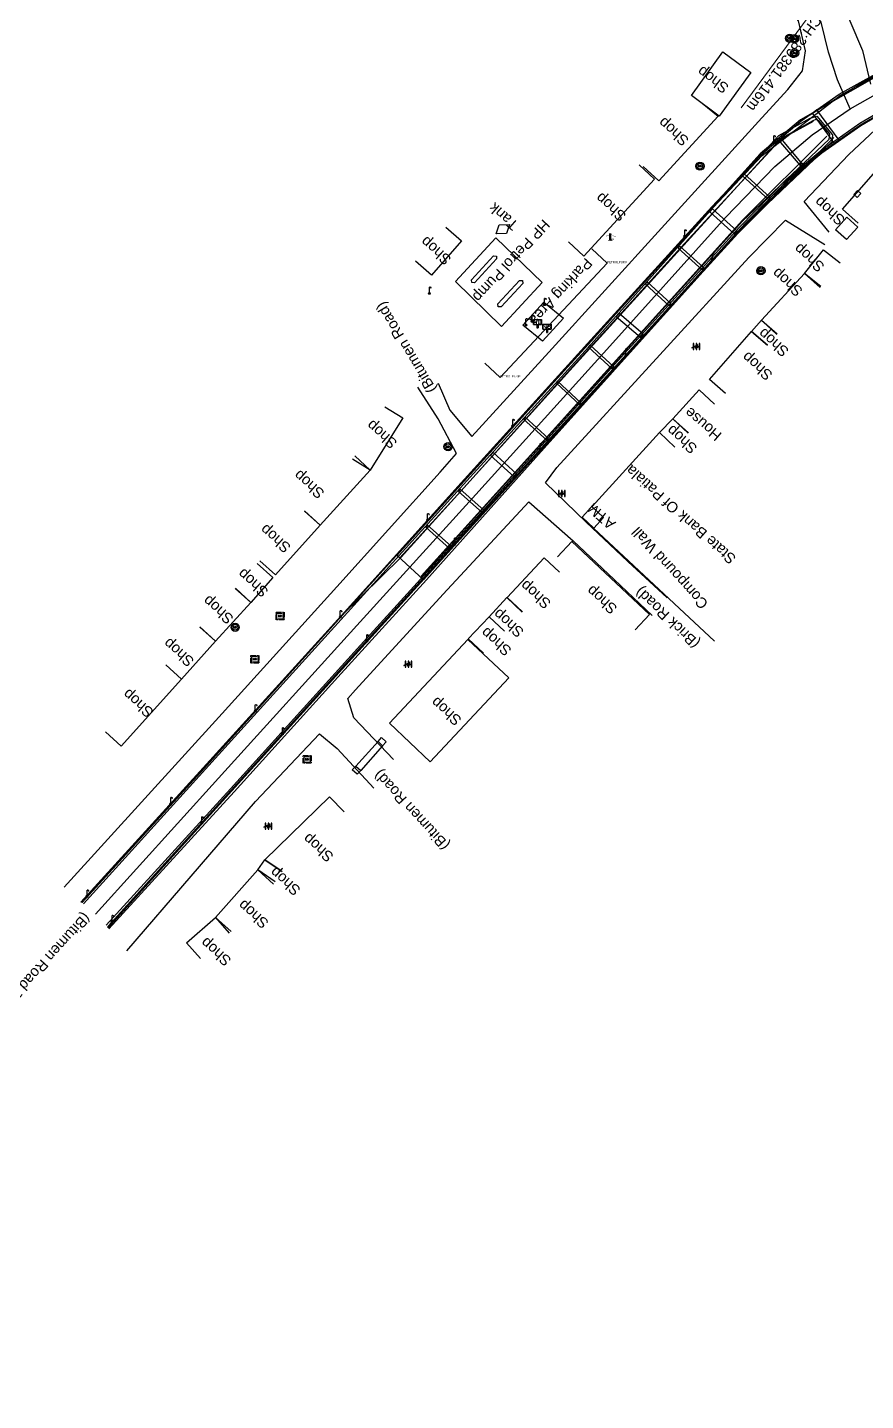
# Model space of a CAD drawing. Header units: metres. Extents: x 646303 to 662875, y 3366650 to 3378730.
# Drawn here: x 653125.6 to 653324.6, y 3373095 to 3373420.9 of the extents above; entities that cross this region are included whole.
import ezdxf
from ezdxf.enums import TextEntityAlignment as Align

# ---------------------------------------------------------------- set-up
doc = ezdxf.new("R2010")
doc.units = ezdxf.units.M
doc.header["$MEASUREMENT"] = 0
doc.header["$PDMODE"] = 3
doc.header["$PDSIZE"] = 0.5
doc.linetypes.add('CENTER', pattern=[50.8, 31.75, -6.35, 6.35, -6.35])
doc.linetypes.add('PHANTOM', pattern=[2.5, 1.25, -0.25, 0.25, -0.25, 0.25, -0.25])
for name, color, linetype in [('ARCH', 7, 'Continuous'), ('BRIDGE_PARAPET', 7, 'Continuous'), ('COMMERCIAL_BLD_PUC', 251, 'Continuous'), ('COMPOUND_WALL', 251, 'Continuous'), ('DFCC Boundary', 6, 'CENTER'), ('Dimension', 10, 'Continuous'), ('FOOTPATH', 251, 'Continuous'), ('GRILL', 251, 'Continuous'), ('LAMP_POST', 7, 'Continuous'), ('Manhole', 251, 'Continuous'), ('NAME_BOARD', 251, 'Continuous'), ('PARKING_AREA', 251, 'Continuous'), ('PETROL PUMP', 251, 'Continuous'), ('PETROL_PUMP', 251, 'Continuous'), ('PIER_OR_ABUTMENT', 7, 'Continuous'), ('RESIDENTIAL_BL_PUC', 251, 'Continuous'), ('SHED', 252, 'Continuous'), ('SUB_ROAD_CENTRE', 34, 'Continuous'), ('SUB_ROAD_EDGE', 34, 'Continuous'), ('TANK', 251, 'Continuous'), ('TOPO_HAND_PUMP', 8, 'Continuous'), ('TOPO_TEXT', 251, 'Continuous'), ('TRANSFORMER', 251, 'Continuous')]:
    doc.layers.add(name, color=color, linetype=linetype)
for name, color, linetype, lineweight in [('BOUNDARY DIMENTION', 10, 'Continuous', 0), ('Existing Railway Boundary', 7, 'CENTER', 0), ("RAJPURA STN. SRJ's", 251, 'Continuous', 0)]:
    doc.layers.add(name, color=color, linetype=linetype, lineweight=lineweight)
doc.styles.add('NB', font='swissbo.ttf', dxfattribs={"height": 1.5})
doc.styles.add('ROMANS', font='romans.shx')
doc.styles.get("Standard").update_dxf_attribs({"font": 'arial.ttf'})
doc.styles.add('Style-Arial', font='arial.ttf')
doc.dimstyles.new('DIM', dxfattribs={"dimtxt": 2.5, "dimasz": 2.5, "dimexe": 0.18, "dimexo": 0.0625, "dimgap": 0.09, "dimtad": 0, "dimtih": 1, "dimtoh": 1, "dimdec": 3, "dimzin": 0, "dimdsep": 46, "dimtxsty": 'Standard', "dimcen": 0.09, "dimadec": 0, "dimazin": 0, "dimtfac": 1, "dimtdec": 3, "dimtofl": 0, "dimtmove": 0, "dimatfit": 3, "dimfxl": 1, "dimtolj": 1, "dimtzin": 0, "dimarcsym": 0})

# ---------------------------------------------------------------- blocks, each defined once
blk = doc.blocks.new('LP')
for points in [[(0, 0), (0, 1.5)], [(0.25, 1.35), (0.44, 1.35)]]:
    blk.add_lwpolyline(points)
for centre, radius, start, end in [((0.07, 0.99), 0.519, 57.6425, 97.3165), ((0.34, 1.33), 0.094, 11.7012, 168.0476)]:
    blk.add_arc(centre, radius, start, end)
at = {"extrusion": (0, 0, -1)}
blk.add_ellipse((0, 0.01), major_axis=(0.308, 0), ratio=0.400495, dxfattribs=at)
blk.add_ellipse((0.35, 1.36), major_axis=(0.0017, 0.0438), ratio=0.461056, start_param=1.74022, end_param=4.575836)
blk = doc.blocks.new('NB')
for p, q in [((-0.98, 0.82), (-0.98, 1.98)), ((-0.98, 1.98), (0.98, 1.98)), ((-0.98, 0.82), (0.98, 0.82)), ((-0.13, 0.82), (-0.13, 0)), ((-0.13, 0), (0.13, 0)), ((0.13, 0.82), (0.13, 0)), ((0.98, 1.98), (0.98, 0.82))]:
    blk.add_line(p, q)
at = {"style": 'NB', "width": 1.025371}
blk.add_text('NB', height=0.988, dxfattribs=at).set_placement((0, 1.4), align=Align.MIDDLE)
blk = doc.blocks.new('MHS')
at = {"layer": 'Manhole', "linetype": 'PHANTOM'}
for points in [[(-0.92, 0.95), (0.96, 0.95), (0.96, -0.87), (-0.92, -0.87)], [(-0.72, 0.75), (0.76, 0.75), (0.76, -0.67), (-0.72, -0.67)]]:
    blk.add_lwpolyline(points, close=True, dxfattribs=at)
at = {"layer": 'Manhole', "linetype": 'PHANTOM', "style": 'ROMANS', "width": 0.9}
blk.add_text('MH', height=0.55, dxfattribs=at).set_placement((0.03, -0.22), align=Align.CENTER)
blk = doc.blocks.new('TRF')
blk.add_hatch(color=256).paths.add_polyline_path([(0.22, -0.04), (0.38, 0.42), (-0.98, -0.29), (0.02, 0.04), (-0.18, -0.39), (0.98, 0.09)])
for p, q in [((-0.69, 0.72), (-0.69, -0.72)), ((-0.52, 0.72), (-0.69, 0.72)), ((-0.52, -0.72), (-0.52, 0.72)), ((0, 0.72), (0, -0.72)), ((0.17, 0.72), (0, 0.72)), ((0.17, -0.72), (0.17, 0.72)), ((0.7, 0.72), (0.7, -0.72)), ((0.87, 0.72), (0.7, 0.72)), ((0.87, -0.72), (0.87, 0.72)), ((-0.69, -0.72), (-0.52, -0.72)), ((0, -0.72), (0.17, -0.72)), ((0.7, -0.72), (0.87, -0.72))]:
    blk.add_line(p, q)
blk.add_lwpolyline([(0.22, -0.04), (0.38, 0.42), (-0.98, -0.29), (0.02, 0.04), (-0.18, -0.39), (0.98, 0.09)], close=True)
blk = doc.blocks.new('HP')
at = {"color": 8}
for points, const_width in [([(-0.75, 1.03), (-0.75, 1.29), (0, 1.29)], 0.108), ([(0, 0.17), (0, 1.76)], 0.541), ([(-0.04, 1.67), (1.03, 1.06), (1.42, 1.03)], 0.0676)]:
    blk.add_lwpolyline(points, dxfattribs=dict(at, const_width=const_width))
at = {"color": 8, "const_width": 0.0676}
blk.add_lwpolyline([(0, 0.17), (-0.41, 0.17), (-0.41, 0), (0.41, 0), (0.41, 0.17)], close=True, dxfattribs=at)
blk = doc.blocks.new('MHC')
at = {"layer": 'Manhole'}
for radius in [0.977, 0.688]:
    blk.add_circle((0, 0), radius, dxfattribs=at)
at = {"layer": 'Manhole', "linetype": 'PHANTOM', "style": 'ROMANS', "width": 0.9}
blk.add_text('MH', height=0.55, dxfattribs=at).set_placement((0.02, -0.28), align=Align.CENTER)
blk = doc.blocks.new('*D1464')
at = {"layer": 'Defpoints', "color": 0, "linetype": 'Continuous', "ltscale": 0.5, "transparency": 16777216}
for p in [(646822.29, 3378343.55), (646822.96, 3378343.05), (646801.34, 3378313.85)]:
    blk.add_point(p, dxfattribs=at)
at = {"layer": 'Defpoints', "color": 0, "linetype": 'ByBlock', "ltscale": 0.5, "transparency": 16777216}
for p in [(654002.9, 3372980.5), (653985.18, 3372960.98), (653986.45, 3372959.97)]:
    blk.add_point(p, dxfattribs=at)
at = {"layer": 'DFCC Boundary', "color": 0, "linetype": 'Continuous', "lineweight": -2, "ltscale": 0.5, "transparency": 16777216}
for p, q in [((646820.8, 3378341.54), (646807.23, 3378323.22)), ((646822.91, 3378343.08), (646822.15, 3378343.65)), ((646802.15, 3378316.36), (646805.6, 3378321.02)), ((646801.29, 3378313.89), (646800.52, 3378314.46))]:
    blk.add_line(p, q, dxfattribs=at)
at = {"layer": 'DFCC Boundary', "color": 0, "linetype": 'Continuous', "ltscale": 0.5, "transparency": 16777216}
for points in [[(646820.47, 3378341.78), (646821.14, 3378341.29), (646822.29, 3378343.55)], [(646801.82, 3378316.61), (646802.49, 3378316.11), (646800.66, 3378314.35)]]:
    blk.add_solid(points, dxfattribs=at)
at = {"layer": 'Existing Railway Boundary', "color": 0, "linetype": 'ByBlock', "lineweight": -2, "ltscale": 0.5, "transparency": 16777216}
for p, q in [((654000.07, 3372979.56), (653990.41, 3372967.51)), ((654002.85, 3372980.54), (654001.49, 3372981.63)), ((653986.74, 3372962.93), (653988.7, 3372965.37)), ((653986.4, 3372960), (653985.04, 3372961.09))]:
    blk.add_line(p, q, dxfattribs=at)
at = {"layer": 'Existing Railway Boundary', "color": 0, "linetype": 'ByBlock', "ltscale": 0.5, "transparency": 16777216}
for points in [[(653999.74, 3372979.82), (654000.39, 3372979.3), (654001.63, 3372981.51)], [(653986.42, 3372963.19), (653987.07, 3372962.67), (653985.18, 3372960.98)]]:
    blk.add_solid(points, dxfattribs=at)
at = {"layer": 'DFCC Boundary', "color": 0, "linetype": 'Continuous', "ltscale": 0.5, "transparency": 16777216, "insert": (646805.93, 3378322.46), "char_height": 2.5, "attachment_point": 5, "rotation": 145}
blk.add_mtext('\\A1;36.332 m', dxfattribs=at)
at = {"layer": 'Existing Railway Boundary', "color": 0, "linetype": 'ByBlock', "ltscale": 0.5, "transparency": 16777216, "insert": (653989.55, 3372966.44), "char_height": 2.5, "attachment_point": 5, "rotation": 145}
blk.add_mtext('\\A1;26.310 m', dxfattribs=at)
blk = doc.blocks.new('*D1465')
at = {"layer": 'Defpoints', "color": 0, "linetype": 'Continuous', "ltscale": 0.5, "transparency": 16777216}
for p in [(646559.11, 3378538.64), (646562.41, 3378536.19), (646540.78, 3378507)]:
    blk.add_point(p, dxfattribs=at)
at = {"layer": 'Defpoints', "color": 0, "linetype": 'ByBlock', "ltscale": 0.5, "transparency": 16777216}
for p in [(653699.7, 3373214.41), (653683.39, 3373195.06), (653684.37, 3373194.32)]:
    blk.add_point(p, dxfattribs=at)
at = {"layer": 'DFCC Boundary', "color": 0, "linetype": 'Continuous', "lineweight": -2, "ltscale": 0.5, "transparency": 16777216}
for p, q in [((646557.62, 3378536.63), (646556.71, 3378535.41)), ((646562.36, 3378536.23), (646558.96, 3378538.75)), ((646538.97, 3378511.46), (646555.08, 3378533.21)), ((646540.73, 3378507.04), (646537.33, 3378509.56))]:
    blk.add_line(p, q, dxfattribs=at)
at = {"layer": 'DFCC Boundary', "color": 0, "linetype": 'Continuous', "ltscale": 0.5, "transparency": 16777216}
for points in [[(646557.28, 3378536.88), (646557.95, 3378536.38), (646559.11, 3378538.64)], [(646538.63, 3378511.7), (646539.3, 3378511.21), (646537.48, 3378509.45)]]:
    blk.add_solid(points, dxfattribs=at)
at = {"layer": 'Existing Railway Boundary', "color": 0, "linetype": 'ByBlock', "lineweight": -2, "ltscale": 0.5, "transparency": 16777216}
for p, q in [((653699.65, 3373214.45), (653698.58, 3373215.26)), ((653697.21, 3373213.16), (653684.91, 3373197.05)), ((653684.32, 3373194.36), (653683.25, 3373195.17))]:
    blk.add_line(p, q, dxfattribs=at)
at = {"layer": 'Existing Railway Boundary', "color": 0, "linetype": 'ByBlock', "ltscale": 0.5, "transparency": 16777216}
for points in [[(653696.88, 3373213.42), (653697.54, 3373212.91), (653698.73, 3373215.15)], [(653684.58, 3373197.3), (653685.24, 3373196.8), (653683.39, 3373195.06)]]:
    blk.add_solid(points, dxfattribs=at)
at = {"layer": 'DFCC Boundary', "color": 0, "linetype": 'Continuous', "ltscale": 0.5, "transparency": 16777216, "insert": (646555.9, 3378534.31), "char_height": 2.5, "attachment_point": 5, "rotation": 145}
blk.add_mtext('\\A1;36.332 m', dxfattribs=at)
at = {"layer": 'Existing Railway Boundary', "color": 0, "linetype": 'ByBlock', "ltscale": 0.5, "transparency": 16777216, "insert": (653690.13, 3373208.45), "char_height": 2.5, "attachment_point": 5, "rotation": 145}
blk.add_mtext('\\A1;25.271 m', dxfattribs=at)
blk = doc.blocks.new('*D1466')
at = {"layer": 'Defpoints', "color": 0, "transparency": 16777216}
for p in [(652575.83, 3374092.2), (652576.17, 3374091.95), (652571.52, 3374085.46)]:
    blk.add_point(p, dxfattribs=at)
at = {"layer": 'Defpoints', "color": 0, "linetype": 'ByBlock', "ltscale": 0.5, "transparency": 16777216}
for p in [(653615.08, 3373276.64), (653600.82, 3373258.42), (653600.82, 3373258.42)]:
    blk.add_point(p, dxfattribs=at)
at = {"layer": 'Dimension', "color": 0, "lineweight": -2, "transparency": 16777216}
for p, q in [((652576.12, 3374091.99), (652575.68, 3374092.3)), ((652572.64, 3374087.74), (652574.37, 3374090.16)), ((652571.47, 3374085.5), (652571.04, 3374085.81))]:
    blk.add_line(p, q, dxfattribs=at)
at = {"layer": 'Dimension', "color": 0, "transparency": 16777216}
for points in [[(652574.03, 3374090.41), (652574.71, 3374089.92), (652575.83, 3374092.2)], [(652572.3, 3374087.98), (652572.98, 3374087.5), (652571.19, 3374085.71)]]:
    blk.add_solid(points, dxfattribs=at)
at = {"layer": 'Existing Railway Boundary', "color": 0, "linetype": 'ByBlock', "lineweight": -2, "ltscale": 0.5, "transparency": 16777216}
for p, q in [((653615.03, 3373276.68), (653614.94, 3373276.75)), ((653613.54, 3373274.67), (653611.03, 3373271.47)), ((653602.36, 3373260.39), (653609.34, 3373269.31)), ((653600.77, 3373258.46), (653600.67, 3373258.53))]:
    blk.add_line(p, q, dxfattribs=at)
at = {"layer": 'Existing Railway Boundary', "color": 0, "linetype": 'ByBlock', "ltscale": 0.5, "transparency": 16777216}
for points in [[(653613.21, 3373274.93), (653613.87, 3373274.42), (653615.08, 3373276.64)], [(653602.03, 3373260.65), (653602.69, 3373260.13), (653600.82, 3373258.42)]]:
    blk.add_solid(points, dxfattribs=at)
at = {"layer": 'Dimension', "color": 0, "lineweight": 0, "transparency": 16777216, "insert": (652568.82, 3374094.94), "char_height": 2.5, "attachment_point": 5, "rotation": 145}
blk.add_mtext('\\A1;7.980 m', dxfattribs=at)
at = {"layer": 'Existing Railway Boundary', "color": 0, "linetype": 'ByBlock', "ltscale": 0.5, "transparency": 16777216, "insert": (653610.19, 3373270.39), "char_height": 2.5, "attachment_point": 5, "rotation": 145}
blk.add_mtext('\\A1;23.137 m', dxfattribs=at)
blk = doc.blocks.new('*D1461')
at = {"layer": 'BOUNDARY DIMENTION', "color": 0, "lineweight": -2, "transparency": 16777216}
for p, q in [((662242.98, 3367093.66), (662239.54, 3367088.19)), ((662244.85, 3367095.44), (662244.16, 3367095.87)), ((662233.82, 3367079.1), (662238.08, 3367085.88)), ((662233.03, 3367076.64), (662232.33, 3367077.07))]:
    blk.add_line(p, q, dxfattribs=at)
at = {"layer": 'BOUNDARY DIMENTION', "color": 0, "transparency": 16777216}
for points in [[(662242.62, 3367093.88), (662243.33, 3367093.44), (662244.31, 3367095.78)], [(662233.46, 3367079.32), (662234.17, 3367078.87), (662232.49, 3367076.98)]]:
    blk.add_solid(points, dxfattribs=at)
at = {"layer": 'Defpoints', "color": 0, "linetype": 'Continuous', "ltscale": 0.5, "transparency": 16777216}
for p in [(647418.1, 3377902.15), (647420.31, 3377900.52), (647398.68, 3377871.33)]:
    blk.add_point(p, dxfattribs=at)
at = {"layer": 'Defpoints', "color": 0, "transparency": 16777216}
for p in [(662244.31, 3367095.78), (662244.9, 3367095.41), (662233.08, 3367076.61)]:
    blk.add_point(p, dxfattribs=at)
at = {"layer": 'DFCC Boundary', "color": 0, "linetype": 'Continuous', "lineweight": -2, "ltscale": 0.5, "transparency": 16777216}
for p, q in [((647420.26, 3377900.55), (647417.96, 3377902.26)), ((647416.61, 3377900.14), (647413.17, 3377895.5)), ((647397.96, 3377874.97), (647411.54, 3377893.3)), ((647398.63, 3377871.36), (647396.32, 3377873.07))]:
    blk.add_line(p, q, dxfattribs=at)
at = {"layer": 'DFCC Boundary', "color": 0, "linetype": 'Continuous', "ltscale": 0.5, "transparency": 16777216}
for points in [[(647416.28, 3377900.39), (647416.95, 3377899.9), (647418.1, 3377902.15)], [(647397.62, 3377875.22), (647398.29, 3377874.72), (647396.47, 3377872.96)]]:
    blk.add_solid(points, dxfattribs=at)
at = {"layer": 'BOUNDARY DIMENTION', "color": 0, "transparency": 16777216, "insert": (662238.81, 3367087.03), "char_height": 2.5, "attachment_point": 5, "rotation": 145}
blk.add_mtext('\\A1;22.208 m', dxfattribs=at)
at = {"layer": 'DFCC Boundary', "color": 0, "linetype": 'Continuous', "ltscale": 0.5, "transparency": 16777216, "insert": (647412.36, 3377894.4), "char_height": 2.5, "attachment_point": 5, "rotation": 145}
blk.add_mtext('\\A1;36.332 m', dxfattribs=at)
blk = doc.blocks.new('*D1462')
at = {"layer": 'BOUNDARY DIMENTION', "color": 0, "lineweight": -2, "transparency": 16777216}
for p, q in [((662551.8, 3366887.49), (662550.44, 3366888.48)), ((662549.11, 3366886.35), (662541.43, 3366875.79)), ((662534.84, 3366866.73), (662539.82, 3366873.58)), ((662534.58, 3366863.83), (662533.22, 3366864.82))]:
    blk.add_line(p, q, dxfattribs=at)
at = {"layer": 'BOUNDARY DIMENTION', "color": 0, "transparency": 16777216}
for points in [[(662548.78, 3366886.6), (662549.45, 3366886.11), (662550.58, 3366888.38)], [(662534.5, 3366866.98), (662535.18, 3366866.49), (662533.37, 3366864.71)]]:
    blk.add_solid(points, dxfattribs=at)
at = {"layer": 'Defpoints', "color": 0, "linetype": 'Continuous', "ltscale": 0.5, "transparency": 16777216}
for p in [(647247.45, 3378028.49), (647249.19, 3378027.21), (647225.93, 3377999.21)]:
    blk.add_point(p, dxfattribs=at)
at = {"layer": 'Defpoints', "color": 0, "transparency": 16777216}
for p in [(662551.85, 3366887.45), (662533.37, 3366864.71), (662534.63, 3366863.79)]:
    blk.add_point(p, dxfattribs=at)
at = {"layer": 'DFCC Boundary', "color": 0, "linetype": 'Continuous', "lineweight": -2, "ltscale": 0.5, "transparency": 16777216}
for p, q in [((647247.5, 3378028.45), (647249.34, 3378027.1)), ((647247.71, 3378025.19), (647242.02, 3378017.45)), ((647229.16, 3377999.94), (647240.4, 3378015.24)), ((647225.98, 3377999.17), (647227.82, 3377997.82))]:
    blk.add_line(p, q, dxfattribs=at)
at = {"layer": 'DFCC Boundary', "color": 0, "linetype": 'Continuous', "ltscale": 0.5, "transparency": 16777216}
for points in [[(647247.37, 3378025.44), (647248.05, 3378024.94), (647249.19, 3378027.21)], [(647228.82, 3378000.19), (647229.49, 3377999.7), (647227.68, 3377997.93)]]:
    blk.add_solid(points, dxfattribs=at)
at = {"layer": 'BOUNDARY DIMENTION', "color": 0, "transparency": 16777216, "insert": (662540.62, 3366874.68), "char_height": 2.5, "attachment_point": 5, "rotation": 145}
blk.add_mtext('\\A1;29.264 m', dxfattribs=at)
at = {"layer": 'DFCC Boundary', "color": 0, "linetype": 'Continuous', "ltscale": 0.5, "transparency": 16777216, "insert": (647241.21, 3378016.35), "char_height": 2.5, "attachment_point": 5, "rotation": 145}
blk.add_mtext('\\A1;36.332 m', dxfattribs=at)
blk = doc.blocks.new('*D1463')
at = {"layer": 'BOUNDARY DIMENTION', "color": 0, "lineweight": -2, "transparency": 16777216}
for p, q in [((662172.51, 3367140.93), (662173.68, 3367140.19)), ((662172.2, 3367138.17), (662169.01, 3367133.1)), ((662164.89, 3367126.55), (662167.55, 3367130.78)), ((662162.55, 3367125.07), (662163.71, 3367124.34))]:
    blk.add_line(p, q, dxfattribs=at)
at = {"layer": 'BOUNDARY DIMENTION', "color": 0, "transparency": 16777216}
for points in [[(662171.85, 3367138.39), (662172.55, 3367137.95), (662173.53, 3367140.29)], [(662164.54, 3367126.77), (662165.24, 3367126.33), (662163.56, 3367124.44)]]:
    blk.add_solid(points, dxfattribs=at)
at = {"layer": 'Defpoints', "color": 0, "linetype": 'Continuous', "ltscale": 0.5, "transparency": 16777216}
for p in [(647211.24, 3378055.28), (647211.52, 3378055.08), (647189.88, 3378025.9)]:
    blk.add_point(p, dxfattribs=at)
at = {"layer": 'Defpoints', "color": 0, "transparency": 16777216}
for p in [(662172.46, 3367140.96), (662173.53, 3367140.29), (662162.49, 3367125.11)]:
    blk.add_point(p, dxfattribs=at)
at = {"layer": 'DFCC Boundary', "color": 0, "linetype": 'Continuous', "lineweight": -2, "ltscale": 0.5, "transparency": 16777216}
for p, q in [((647211.47, 3378055.12), (647211.1, 3378055.39)), ((647209.75, 3378053.28), (647208.18, 3378051.16)), ((647191.09, 3378028.11), (647206.55, 3378048.96)), ((647189.83, 3378025.93), (647189.46, 3378026.21))]:
    blk.add_line(p, q, dxfattribs=at)
at = {"layer": 'DFCC Boundary', "color": 0, "linetype": 'Continuous', "ltscale": 0.5, "transparency": 16777216}
for points in [[(647209.42, 3378053.52), (647210.09, 3378053.03), (647211.24, 3378055.28)], [(647190.76, 3378028.36), (647191.43, 3378027.86), (647189.6, 3378026.1)]]:
    blk.add_solid(points, dxfattribs=at)
at = {"layer": 'BOUNDARY DIMENTION', "color": 0, "transparency": 16777216, "insert": (662168.28, 3367131.94), "char_height": 2.5, "attachment_point": 5, "rotation": 145}
blk.add_mtext('\\A1;18.726 m', dxfattribs=at)
at = {"layer": 'DFCC Boundary', "color": 0, "linetype": 'Continuous', "ltscale": 0.5, "transparency": 16777216, "insert": (647207.37, 3378050.06), "char_height": 2.5, "attachment_point": 5, "rotation": 145}
blk.add_mtext('\\A1;36.332 m', dxfattribs=at)

msp = doc.modelspace()

# ---------------------------------------------------------------- linework, layer by layer
at = {"layer": 'ARCH', "linetype": 'Continuous'}
for points in [[(653203.568, 3373245.586, 271.232), (653208.854, 3373251.473, 269.277)], [(653209.931, 3373250.457, 269.269), (653204.738, 3373244.571, 270.279)]]:
    msp.add_polyline3d(points, dxfattribs=at)
for points in [[(653209.931, 3373250.457, 269.269), (653208.854, 3373251.473, 269.277), (653209.679, 3373252.426, 271.764), (653210.756, 3373251.41, 271.764)], [(653202.735, 3373244.693, 270.348), (653203.568, 3373245.586, 271.232), (653204.738, 3373244.571, 270.279), (653203.905, 3373243.678, 269.395)]]:
    msp.add_polyline3d(points, close=True, dxfattribs=at)
at = {"layer": 'BRIDGE_PARAPET', "linetype": 'Continuous'}
for points in [[(653144.76, 3373207.598, 270.85), (653173.966, 3373239.9, 271.755), (653206.44, 3373275.72, 273.232), (653294.92, 3373373.208, 276.923), (653306.134, 3373384.737, 277.417), (653313.992, 3373391.273, 277.745), (653323.374, 3373397.796, 278.042), (653335.685, 3373404.994, 278.453), (653360.951, 3373418.879, 278.987), (653390.042, 3373434.719, 279.114)], [(653390.246, 3373434.533, 279.1), (653361.032, 3373418.593, 278.985), (653335.743, 3373404.754, 278.454), (653323.469, 3373397.598, 278.029), (653314.156, 3373391.103, 277.732), (653306.298, 3373384.567, 277.404), (653295.116, 3373373.012, 276.923), (653265.419, 3373340.427, 275.652), (653235.314, 3373307.141, 274.393), (653206.591, 3373275.516, 273.217), (653174.174, 3373239.739, 271.76), (653144.82, 3373207.263, 270.546), (653144.76, 3373207.598, 270.85)], [(653356.295, 3373425.923, 278.968), (653309.096, 3373399.029, 277.966), (653299.519, 3373390.965, 277.587), (653259.515, 3373346.583, 275.712), (653228.752, 3373312.798, 274.388), (653200.336, 3373281.324, 273.195), (653167.577, 3373245.078, 271.777), (653138.597, 3373213.203, 270.532), (653138.294, 3373213.343, 270.529), (653167.316, 3373245.212, 271.775), (653200.074, 3373281.311, 273.178), (653228.589, 3373312.87, 274.335), (653259.333, 3373346.827, 275.71), (653288.109, 3373378.346, 277.009), (653299.701, 3373390.721, 277.589), (653309.278, 3373398.785, 277.968), (653318.329, 3373405.097, 278.24), (653331.996, 3373412.726, 278.565), (653356.211, 3373426.054, 278.966)]]:
    msp.add_polyline3d(points, dxfattribs=at)
at = {"layer": 'COMMERCIAL_BLD_PUC', "linetype": 'Continuous'}
for points in [[(653290.719, 3373415.148, 272.84), (653297.332, 3373410.271, 272.827), (653289.855, 3373399.918, 272.553), (653283.242, 3373404.795, 272.553)], [(653317.445, 3373372.922, 270.122), (653320.136, 3373375.873, 270.738), (653322.76, 3373373.571, 271.172), (653320.0372, 3373370.5851, 271.172)], [(653260.038, 3373302.105, 270.452), (653257.289, 3373304.72, 270.641), (653259.61, 3373307.224, 270.669), (653262.3624, 3373304.6058, 270.669)], [(653221.225, 3373246.645, 270.915), (653211.527, 3373255.793, 271.153), (653230.188, 3373275.691, 271.303), (653239.8875, 3373266.5415, 271.303)]]:
    msp.add_polyline3d(points, close=True, dxfattribs=at)
for points in [[(653285.7587, 3373402.939, 272.553), (653289.586, 3373399.876, 272.632), (653275.477, 3373384.532, 273.017), (653271.7965, 3373387.9163, 273.017)], [(653270.8048, 3373388.3036, 271.657), (653274.486, 3373384.92, 271.657), (653257.712, 3373366.671, 273.076), (653254.0308, 3373370.0546, 273.076)], [(653224.9416, 3373373.5678, 272.323), (653228.684, 3373370.252, 272.323), (653221.517, 3373362.163, 270.813), (653217.7746, 3373365.4788, 270.813)], [(653313.992, 3373359.4339, 269.037), (653310.097, 3373362.569, 269.037), (653314.619, 3373368.187, 268.915), (653318.514, 3373365.0519, 268.915)], [(653303.5018, 3373348.0672, 269.153), (653299.83, 3373351.461, 269.153), (653310.097, 3373362.569, 269.037), (653313.7688, 3373359.1752, 269.037)], [(653301.3074, 3373345.5313, 269.559), (653297.529, 3373348.806, 269.559), (653299.83, 3373351.461, 269.153), (653303.6084, 3373348.1863, 269.153)], [(653291.3224, 3373334.074, 271.198), (653287.553, 3373337.359, 271.198), (653297.529, 3373348.806, 269.559), (653301.2984, 3373345.521, 269.559)], [(653210.4352, 3373330.9172, 270.75), (653214.69, 3373328.291, 270.75), (653207.006, 3373315.842, 271.835), (653202.7512, 3373318.4682, 271.835)], [(653279.2934, 3373321.3091, 270.633), (653275.681, 3373324.766, 270.633), (653278.838, 3373328.065, 270.783), (653282.4504, 3373324.6081, 270.783)], [(653203.3188, 3373319.2191, 271.835), (653207.006, 3373315.842, 271.835), (653195.068, 3373302.808, 270.897), (653191.3808, 3373306.1851, 270.897)], [(653191.3486, 3373306.1495, 270.897), (653195.068, 3373302.808, 270.897), (653184.484, 3373291.027, 269.803), (653180.7646, 3373294.3685, 269.803)], [(653251.4299, 3373295.2875, 271.104), (653254.853, 3373298.932, 271.104), (653273.312, 3373281.594, 270.314), (653269.8889, 3373277.9495, 270.314)], [(653180.1557, 3373293.6988, 271.685), (653183.899, 3373290.384, 271.685), (653178.67, 3373284.479, 269.825), (653174.9267, 3373287.7938, 269.825)], [(653243.152, 3373282.2322, 271.472), (653239.496, 3373285.643, 271.472), (653248.26, 3373295.037, 271.407), (653251.916, 3373291.6262, 271.407)], [(653174.9851, 3373287.8585, 269.825), (653178.67, 3373284.479, 269.825), (653170.226, 3373275.272, 269.803), (653166.5411, 3373278.6515, 269.803)], [(653238.8572, 3373277.6627, 272.198), (653235.197, 3373281.069, 272.198), (653239.41, 3373285.596, 272.721), (653243.0702, 3373282.1897, 272.721)], [(653233.8869, 3373272.385, 272.214), (653230.247, 3373275.813, 272.214), (653235.197, 3373281.069, 272.198), (653238.8369, 3373277.641, 272.198)], [(653166.5041, 3373278.6108, 269.803), (653170.226, 3373275.272, 269.803), (653162.154, 3373266.274, 271.812), (653158.4321, 3373269.6128, 271.812)], [(653158.4324, 3373269.6131, 271.812), (653162.154, 3373266.274, 271.812), (653147.89, 3373250.376, 269.618), (653144.1684, 3373253.7151, 269.618)], [(653185.7416, 3373220.8457, 269.38), (653181.952, 3373223.397, 269.38), (653197.3, 3373238.336, 269.406), (653200.7875, 3373234.753, 269.406)], [(653173.9591, 3373206.3747, 270.366), (653170.235, 3373209.711, 270.366), (653180.308, 3373220.955, 269.38), (653184.0321, 3373217.6187, 269.38)], [(653184.4557, 3373218.1627, 269.38), (653180.308, 3373220.955, 269.38), (653181.952, 3373223.397, 269.38), (653186.0997, 3373220.6047, 269.38)], [(653166.6926, 3373199.935, 269.722), (653163.39, 3373203.689, 269.722), (653170.235, 3373209.711, 270.366), (653173.5376, 3373205.957, 270.366)]]:
    msp.add_polyline3d(points, dxfattribs=at)
at = {"layer": 'COMPOUND_WALL', "linetype": 'Continuous'}
for points in [[(653259.684, 3373307.219, 270.67), (653275.681, 3373324.765, 270.634)], [(653288.687, 3373275.292, 269.878), (653260.019, 3373302.12, 270.452)]]:
    msp.add_polyline3d(points, dxfattribs=at)
at = {"layer": 'FOOTPATH', "linetype": 'Continuous'}
msp.add_polyline3d([(653219.035, 3373290.471, 269.694), (653250.084, 3373324.851, 269.614), (653275.576, 3373353.105, 269.618), (653295.338, 3373374.968, 269.609), (653315.952, 3373394.394, 269.522), (653316.074, 3373395.548, 269.543), (653315.991, 3373395.796, 269.252), (653313.492, 3373398.785, 269.477), (653312.753, 3373399.122, 269.454), (653312.035, 3373398.786, 269.44), (653304.663, 3373394.678, 269.463), (653280.701, 3373368.68, 269.525), (653254.282, 3373339.556, 269.535), (653228.551, 3373310.94, 269.814), (653214, 3373295.011, 269.534), (653213.374, 3373295.643, 269.613), (653227.764, 3373311.57, 269.495), (653253.696, 3373340.143, 269.463), (653280.123, 3373369.254, 269.194), (653303.981, 3373395.316, 269.363), (653311.384, 3373399.432, 269.377), (653312.994, 3373399.915, 269.171), (653316.7036, 3373395.4736, 269.453), (653316.58, 3373393.82, 269.432), (653295.966, 3373374.394, 269.519), (653276.395, 3373352.652, 269.584), (653250.754, 3373324.293, 269.584), (653219.661, 3373289.839, 269.615), (653219.035, 3373290.471, 269.694)], dxfattribs=at)
at = {"layer": 'GRILL', "linetype": 'Continuous'}
for points in [[(653464.601, 3373703.529, 271.727), (653457.328, 3373655.496, 273.233), (653451.257, 3373616.798, 274.412), (653448.337, 3373594.631, 274.807), (653445.955, 3373571, 275.842), (653442.531, 3373533.534, 276.956), (653441.522, 3373521.895, 277.358), (653438.579, 3373486.334, 278.423), (653435.979, 3373474.497, 278.854), (653430.121, 3373462.617, 279.152), (653420.48, 3373451.954, 279.333), (653410.619, 3373445.641, 279.23), (653391.759, 3373435.472, 279.392), (653360.938, 3373418.775, 279.254), (653335.679, 3373404.865, 278.697), (653323.413, 3373397.684, 278.319), (653314.015, 3373391.165, 277.98), (653294.953, 3373373.08, 277.175), (653265.306, 3373340.499, 275.909), (653235.253, 3373307.284, 274.636), (653206.467, 3373275.634, 273.4), (653174.115, 3373239.813, 272.036)], [(653456.349, 3373705.458, 271.75), (653448.789, 3373656.112, 273.28), (653442.726, 3373617.002, 274.461), (653439.7, 3373595.917, 275.097), (653437.417, 3373572.527, 275.817), (653434.023, 3373534.079, 277.001), (653431.148, 3373504.468, 277.897), (653429.391, 3373486.914, 278.346), (653427.391, 3373478.266, 278.549), (653421.633, 3373467.198, 278.817), (653414.045, 3373458.865, 279.112), (653405.741, 3373453.123, 279.252), (653382.857, 3373440.374, 279.321), (653356.242, 3373425.969, 279.228), (653340.258, 3373417.314, 279.589), (653331.852, 3373412.755, 278.603), (653309.249, 3373398.834, 277.998)], [(653139.757, 3373214.684, 270.834), (653167.413, 3373245.073, 272.029), (653200.28, 3373281.37, 273.451), (653214.343, 3373295.238, 269.895), (653254.383, 3373339.476, 269.761), (653303.754, 3373393.814, 269.737), (653305.002, 3373394.704, 269.729), (653312.225, 3373398.679, 270.469)], [(653219.053, 3373290.702, 269.821), (653250.272, 3373325.211, 269.829), (653275.505, 3373353.229, 269.829), (653295.329, 3373375.185, 269.794), (653315.346, 3373395.126, 269.828)]]:
    msp.add_polyline3d(points, dxfattribs=at)
at = {"layer": 'PARKING_AREA', "linetype": 'Continuous'}
msp.add_polyline3d([(653252.878, 3373351.966, 269.694), (653247.912, 3373346.507, 269.764), (653243.231, 3373350.265, 269.651), (653248.1972, 3373355.7242, 269.651)], close=True, dxfattribs=at)
at = {"layer": 'PETROL PUMP', "linetype": 'Continuous'}
msp.add_polyline3d([(653321.8, 3373381.311, 269.44), (653322.689, 3373382.232, 269.445), (653323.458, 3373381.502, 269.464), (653322.569, 3373380.581, 269.464)], close=True, dxfattribs=at)
for points in [[(653259.5548, 3373368.397, 269.183), (653263.206, 3373364.981, 269.183), (653237.83, 3373337.858, 269.214), (653234.1788, 3373341.274, 269.214)], [(653231.026, 3373361.07, 269.633), (653236.252, 3373366.735, 269.636), (653236.967, 3373366.67, 269.633), (653236.995, 3373365.993, 269.642), (653231.769, 3373360.328, 269.639), (653231.096, 3373360.392, 269.64), (653231.026, 3373361.07, 269.633)], [(653237.266, 3373355.3, 269.629), (653242.394, 3373360.867, 269.642), (653243.1, 3373360.861, 269.651), (653243.195, 3373360.186, 269.652), (653238.067, 3373354.619, 269.639), (653237.353, 3373354.621, 269.647), (653237.266, 3373355.3, 269.629)]]:
    msp.add_polyline3d(points, dxfattribs=at)
at = {"layer": 'PIER_OR_ABUTMENT', "linetype": 'Continuous'}
for points in [[(653313.032, 3373401.391, 275.187), (653311.957, 3373400.515, 275.219), (653317.211, 3373393.303, 275.188), (653318.286, 3373394.179, 275.156)], [(653309.905, 3373388.043, 275.764), (653309.609, 3373387.625, 275.79), (653303.957, 3373394.151, 275.775), (653304.434, 3373394.555, 275.783)], [(653301.599, 3373380.01, 275.491), (653301.959, 3373380.606, 275.481), (653295.652, 3373386.304, 275.486), (653295.26, 3373385.822, 275.491)], [(653293.457, 3373371.86, 275.188), (653294.084, 3373372.582, 275.156), (653288.26, 3373377.86, 275.168), (653287.633, 3373377.138, 275.2)], [(653286.095, 3373363.973, 274.829), (653285.746, 3373363.389, 274.829), (653280.052, 3373368.54, 274.842), (653280.45, 3373369.021, 274.819)], [(653278.344, 3373355.442, 274.494), (653277.983, 3373354.867, 274.509), (653272.329, 3373360.026, 274.495), (653272.739, 3373360.522, 274.496)], [(653266.049, 3373353.079, 274.226), (653265.368, 3373352.336, 274.23), (653271.1233, 3373347.4371, 274.203), (653271.755, 3373348.126, 274.215)], [(653264.797, 3373340.349, 273.887), (653264.412, 3373339.905, 273.921), (653258.806, 3373345.067, 273.952), (653259.191, 3373345.511, 273.918)], [(653251.479, 3373336.948, 273.604), (653251.198, 3373336.487, 273.607), (653256.707, 3373331.363, 273.615), (653256.988, 3373331.824, 273.612)], [(653243.769, 3373328.465, 273.273), (653243.349, 3373327.978, 273.283), (653248.991, 3373322.883, 273.319), (653249.307, 3373323.391, 273.306)], [(653236.166, 3373320.028, 272.956), (653235.514, 3373319.312, 272.975), (653241.13, 3373314.239, 272.937), (653241.732, 3373315.002, 272.93)], [(653233.552, 3373305.843, 272.603), (653233.928, 3373306.391, 272.603), (653228.341, 3373311.372, 272.637), (653227.965, 3373310.824, 272.637)], [(653226.194, 3373297.834, 272.296), (653225.818, 3373297.286, 272.296), (653220.24, 3373302.275, 272.301), (653220.616, 3373302.823, 272.301)]]:
    msp.add_polyline3d(points, close=True, dxfattribs=at)
msp.add_polyline3d([(653213.362, 3373295.58, 269.602), (653219.661, 3373289.84, 269.615)], dxfattribs=at)
at = {"layer": "RAJPURA STN. SRJ's", "lineweight": 13, "flags": 128}
msp.add_lwpolyline([(653295.0432, 3373401.8245), (653320.3324, 3373436.1612)], dxfattribs=at)
at = {"layer": 'RESIDENTIAL_BL_PUC', "linetype": 'Continuous'}
msp.add_polyline3d([(653282.5365, 3373324.7003, 270.783), (653278.838, 3373328.065, 270.783), (653285.046, 3373334.889, 270.735), (653288.7445, 3373331.5243, 270.735)], dxfattribs=at)
at = {"layer": 'SHED', "linetype": 'Continuous'}
msp.add_polyline3d([(653322.8147, 3373374.5202, 274.525), (653319.075, 3373377.839, 274.525), (653327.023, 3373386.795, 273.237), (653330.7627, 3373383.4762, 273.237)], dxfattribs=at)
msp.add_polyline3d([(653247.783, 3373360.371, 275.495), (653238.178, 3373349.963, 275.426), (653227.212, 3373360.626, 275.165), (653236.8171, 3373371.0341, 275.165)], close=True, dxfattribs=at)
at = {"layer": 'SUB_ROAD_CENTRE', "linetype": 'Continuous'}
for points in [[(653320.917, 3373401.597, 277.439), (653317.89, 3373408.483, 269.165), (653315.77, 3373415.041, 269.133), (653314.057, 3373422.23, 269.186), (653301.873, 3373439.605, 269.347), (653272.852, 3373460.739, 269.357)], [(653141.776, 3373210.49, 269.763), (653170.974, 3373242.712, 271.126), (653203.825, 3373278.969, 272.558), (653232.021, 3373310.079, 273.721), (653262.461, 3373343.699, 275.039), (653291.346, 3373375.819, 276.228), (653303.038, 3373387.956, 276.792), (653311.883, 3373395.472, 277.124), (653320.917, 3373401.597, 277.439), (653334.062, 3373409.09, 277.813), (653358.881, 3373422.509, 278.343)]]:
    msp.add_polyline3d(points, dxfattribs=at)
at = {"layer": 'SUB_ROAD_EDGE', "linetype": 'Continuous'}
for points in [[(653138.931, 3373212.941, 269.707), (653167.901, 3373244.913, 270.99), (653229.135, 3373312.464, 273.619), (653258.806, 3373345.067, 273.952), (653288.371, 3373378.172, 276.233), (653300.002, 3373390.532, 276.825), (653318.6, 3373404.853, 277.485), (653332.249, 3373412.416, 277.84), (653356.554, 3373425.54, 278.254), (653383.109, 3373439.947, 278.303), (653406.005, 3373452.648, 278.226), (653414.323, 3373458.439, 278.143), (653422.063, 3373466.969, 277.902), (653427.885, 3373478.106, 277.65), (653429.861, 3373486.762, 277.359), (653431.622, 3373504.402, 276.863), (653434.556, 3373534.075, 275.989), (653437.942, 3373572.541, 274.833), (653440.231, 3373595.569, 274.109), (653443.21, 3373616.911, 273.482), (653449.283, 3373656.112, 272.241), (653456.802, 3373705.379, 270.738), (653463.01, 3373746.688, 269.4), (653464.801, 3373759.277, 268.986)], [(653144.315, 3373207.877, 269.688), (653173.813, 3373240.246, 271.045), (653206.151, 3373276.014, 272.439), (653234.902, 3373307.586, 273.623), (653265.002, 3373340.964, 274.931), (653294.528, 3373373.483, 276.184), (653305.912, 3373384.969, 276.692), (653313.829, 3373391.587, 276.987), (653323.192, 3373398.185, 277.339), (653335.571, 3373405.385, 277.719), (653360.632, 3373419.182, 278.237), (653389.787, 3373435.01, 278.317), (653410.474, 3373446.099, 278.483), (653420.286, 3373452.363, 278.577), (653429.615, 3373462.704, 278.391)], [(653275.231, 3373464.747, 269.443), (653305.346, 3373443.268, 269.411), (653317.582, 3373430.192, 269.271), (653323.821, 3373415.475, 269.229), (653325.752, 3373407.501, 269.294)], [(653223.136, 3373336.541, 268.975), (653225.896, 3373330.072, 268.995), (653231.143, 3373323.878, 269.123), (653249.402, 3373343.852, 269.151), (653276.162, 3373373.271, 269.076), (653299.937, 3373399.469, 269.098), (653306.138, 3373406.188, 269.023), (653309.625, 3373410.629, 269.061), (653310.333, 3373415.348, 269.048), (653308.62, 3373422.537, 269.101), (653297.824, 3373436.65, 269.269), (653269.714, 3373456.829, 269.195)], [(653315.931, 3373372.368, 268.567), (653309.975, 3373379.601, 269.149), (653320.618, 3373390.801, 269.226), (653328.108, 3373397.794, 269.203)], [(653144.916, 3373207.002, 269.296), (653174.671, 3373239.507, 269.29), (653199.316, 3373266.701, 269.482), (653220.328, 3373289.851, 269.42), (653248.241, 3373321.051, 269.209), (653272.242, 3373347.762, 269.263), (653293.191, 3373371.008, 269.211), (653317.065, 3373394.826, 269.219)], [(653248.595, 3373312.809, 269.159), (653251.324, 3373316.512, 269.126), (653275.743, 3373343.228, 269.196), (653296.834, 3373366.315, 269.157), (653305.529, 3373375.202, 269.101), (653314.936, 3373369.406, 268.417)], [(653134.355, 3373216.857, 269.215), (653171.863, 3373258.077, 269.209), (653199.092, 3373288.154, 269.172), (653223.596, 3373315.381, 269.224), (653227.442, 3373319.81, 269.16), (653223.093, 3373328.049, 268.935), (653218.27, 3373335.551, 268.928)], [(653248.595, 3373312.809, 269.159), (653258.278, 3373303.498, 269.022), (653268.124, 3373294.203, 268.886), (653277.484, 3373285.547, 268.829)], [(653212.542, 3373247.166, 268.964), (653203.132, 3373257.099, 269.118), (653201.674, 3373261.649, 269.294), (653203.518, 3373263.7, 269.33), (653224.287, 3373286.433, 269.335), (653244.61, 3373308.365, 269.128)], [(653244.61, 3373308.365, 269.128), (653255.151, 3373299.046, 269.094), (653264.881, 3373289.885, 268.921), (653273.921, 3373281.364, 268.764)], [(653149.194, 3373201.739, 269.185), (653179.789, 3373237.247, 269.203), (653194.93, 3373253.264, 269.25), (653199.176, 3373249.758, 269.166), (653207.81, 3373240.396, 269.002)]]:
    msp.add_polyline3d(points, dxfattribs=at)
at = {"layer": 'TANK', "linetype": 'Continuous'}
msp.add_polyline3d([(653240.036, 3373374.181, 269.629), (653239.305, 3373372.055, 269.479), (653236.865, 3373371.946, 269.473), (653237.5976, 3373374.0767, 269.473)], close=True, dxfattribs=at)

# ---------------------------------------------------------------- block references
at = {"layer": 'LAMP_POST', "linetype": 'Continuous'}
for p in [(653302.798, 3373393.718, 278.03), (653309.237, 3373387.213, 277.547), (653281.646, 3373371.358, 276.643), (653288.199, 3373365.763, 276.634), (653221.032, 3373357.809, 271.538), (653248.364, 3373355.129, 271.454), (653243.966, 3373350.271, 270.918), (653245.402, 3373351.114, 271.857), (653267.7, 3373343.119, 275.779), (653240.831, 3373326.377, 274.884), (653247.32, 3373320.647, 274.915), (653220.612, 3373303.986, 274.05), (653227.005, 3373298.199, 274.035), (653199.889, 3373280.936, 273.104), (653206.17, 3373275.25, 273.195), (653179.713, 3373258.678, 272.304), (653186.139, 3373253.167, 272.31), (653159.629, 3373236.652, 272.095), (653166.992, 3373232.034, 271.837), (653139.759, 3373214.693, 270.838), (653145.732, 3373208.617, 270.902)]:
    msp.add_blockref('LP', p, dxfattribs=at)
at = {"layer": 'Manhole', "linetype": 'Continuous'}
for name, p in [('MHC', (653306.563, 3373418.364, 269.195)), ('MHC', (653307.669, 3373418.248, 269.111)), ('MHC', (653307.716, 3373414.858, 269.167)), ('MHC', (653285.266, 3373388.02, 269.151)), ('MHC', (653299.728, 3373363.187, 269.154)), ('MHC', (653225.475, 3373321.431, 269.108)), ('MHC', (653174.921, 3373278.556, 269.516)), ('MHS', (653185.561, 3373281.18, 269.201)), ('MHS', (653179.607, 3373270.954, 269.242)), ('MHS', (653191.995, 3373247.15, 269.25))]:
    msp.add_blockref(name, p, dxfattribs=at)
at = {"layer": 'NAME_BOARD', "linetype": 'Continuous'}
for p in [(653246.694, 3373349.614, 269.638), (653248.931, 3373348.512, 269.67)]:
    msp.add_blockref('NB', p, dxfattribs=at)
at = {"layer": 'TOPO_HAND_PUMP', "linetype": 'Continuous'}
msp.add_blockref('HP', (653263.929, 3373370.272, 269.237), dxfattribs=at)
at = {"layer": 'TRANSFORMER', "linetype": 'Continuous'}
for p in [(653284.345, 3373345.198, 272.144), (653252.387, 3373310.294, 271.632), (653215.982, 3373269.791, 270.991), (653182.751, 3373231.379, 272.327)]:
    msp.add_blockref('TRF', p, dxfattribs=at)

# ---------------------------------------------------------------- texts
at = {"layer": 'PETROL_PUMP'}
for p in [(653263.206, 3373364.981, 269.183), (653237.83, 3373337.858, 269.214)]:
    msp.add_text('PETROLPUMP', height=0.5, dxfattribs=at).set_placement(p)
at = {"layer": "RAJPURA STN. SRJ's", "lineweight": 13, "insert": (653319.1493, 3373435.4056), "char_height": 2.5, "width": 57.615986, "attachment_point": 4, "rotation": 233.649422, "line_spacing_factor": 0.648, "style": 'Style-Arial'}
msp.add_mtext('\\A1;\\pxsm1;SRJ AT {\\A0;CH:289381.416m \\P(1 IN 8½)}', dxfattribs=at)
at = {"layer": 'TOPO_HAND_PUMP'}
msp.add_text('HP', height=0.5, dxfattribs=at).set_placement((653263.929, 3373370.272, 269.237))
at = {"layer": 'TOPO_TEXT'}
for s, rotation, p in [('Shop', 143.59172, (653292.3584, 3373407.0827)), ('Shop', 138.802767, (653282.8551, 3373394.4195)), ('Shop', 138.802767, (653267.9746, 3373376.5242)), ('Shop', 138.802767, (653319.9183, 3373375.5978)), ('Tank', 138.802767, (653242.3806, 3373374.4506)), ('HP Petrol Pump', 227.350513, (653248.0479, 3373375.5955)), ('Shop', 138.802767, (653226.4347, 3373366.1695)), ('Shop', 138.802767, (653315.0486, 3373364.4904)), ('Parking Area', 227.350513, (653258.1129, 3373366.4524)), ('Shop', 138.802767, (653309.8713, 3373358.6778)), ('(Bitumen Road)', 120.927912, (653222.8024, 3373335.1048)), ('Shop', 138.802767, (653306.6004, 3373344.3774)), ('Shop', 138.802767, (653302.7278, 3373338.7702)), ('House', 139.759771, (653290.633, 3373324.4643)), ('Shop', 138.802767, (653213.6097, 3373322.5726)), ('Shop', 138.802767, (653284.8434, 3373321.3709)), ('Shop', 138.802767, (653196.343, 3373310.697)), ('State Bank Of Patiala', 138.508161, (653294.041, 3373295.179)), ('ATM', 138.802767, (653265.4297, 3373303.4094)), ('Shop', 138.802767, (653188.3536, 3373297.826)), ('Compound Wall', 132.252512, (653287.3906, 3373284.2604)), ('Shop', 138.802767, (653183.0347, 3373287.3247)), ('Shop', 138.802767, (653250.1243, 3373284.5512)), ('Shop', 138.802767, (653174.7632, 3373280.9317)), ('Shop', 138.802767, (653265.8352, 3373283.3174)), ('(Brick Road)', 136.692834, (653285.4275, 3373275.0616)), ('Shop', 138.802767, (653243.6966, 3373277.7667)), ('Shop', 138.802767, (653165.3988, 3373270.8178)), ('Shop', 138.802767, (653240.743, 3373273.3747)), ('Shop', 138.802767, (653155.7544, 3373258.7566)), ('Shop', 138.802767, (653228.8928, 3373256.8317)), ('(Bitumen Road)', 132.683452, (653226.0035, 3373227.0144)), ('Shop', 138.802767, (653198.5257, 3373224.4556)), ('Shop', 138.802767, (653190.6751, 3373216.4866)), ('(Bitumen Road To Patiala)', 227.818669, (653138.9976, 3373211.0398)), ('Shop', 138.802767, (653183.1115, 3373208.6756)), ('Shop', 138.802767, (653174.2159, 3373199.7729))]:
    msp.add_text(s, height=2.5, rotation=rotation, dxfattribs=at).set_placement(p)

# ---------------------------------------------------------------- dimensions: what is measured, and where the dimension line sits
at = {"layer": 'BOUNDARY DIMENTION'}
for base, p1, p2, angle, picture, middle in [((662173.529, 3367140.2883), (662162.4923, 3367125.1074), (662172.4611, 3367140.9598), 57.836172, '*D1463', (662168.2806, 3367131.9424)), ((662533.3681, 3366864.7117), (662551.8505, 3366887.4548), (662534.6347, 3366863.7903), 233.96428, '*D1462', (662540.6227, 3366874.6837)), ((662244.3078, 3367095.7789), (662233.0795, 3367076.6056), (662244.9018, 3367095.4054), 57.836172, '*D1461', (662238.8082, 3367087.0333))]:
    dim = msp.add_linear_dim(base=base, p1=p1, p2=p2, angle=angle, dimstyle='DIM', override={"dimpost": ' m'}, dxfattribs=at)
    dim.commit()
    dim.dimension.update_dxf_attribs({"geometry": picture, "text_midpoint": middle, "dimtype": 129, "text_rotation": 145})
at = {"layer": 'Existing Railway Boundary', "linetype": 'ByBlock', "ltscale": 0.5}
for base, p1, p2, angle, picture, middle in [((653683.3946, 3373195.0621), (653699.6999, 3373214.4083), (653684.3691, 3373194.3184), 232.65237, '*D1465', (653690.13, 3373208.4473)), ((653985.1801, 3372960.9814), (654002.8995, 3372980.4977), (653986.4484, 3372959.9652), 231.297427, '*D1464', (653989.5519, 3372966.4378)), ((653600.8163, 3373258.4225), (653615.0779, 3373276.6418), (653600.8163, 3373258.4225), 231.947054, '*D1466', (653610.1863, 3373270.3928))]:
    dim = msp.add_linear_dim(base=base, p1=p1, p2=p2, angle=angle, dimstyle='DIM', override={"dimpost": ' m', "dimtmove": 2}, dxfattribs=at)
    dim.commit()
    dim.dimension.update_dxf_attribs({"geometry": picture, "text_midpoint": middle, "dimtype": 129, "text_rotation": 145})

doc.saveas('drawing.dxf')
